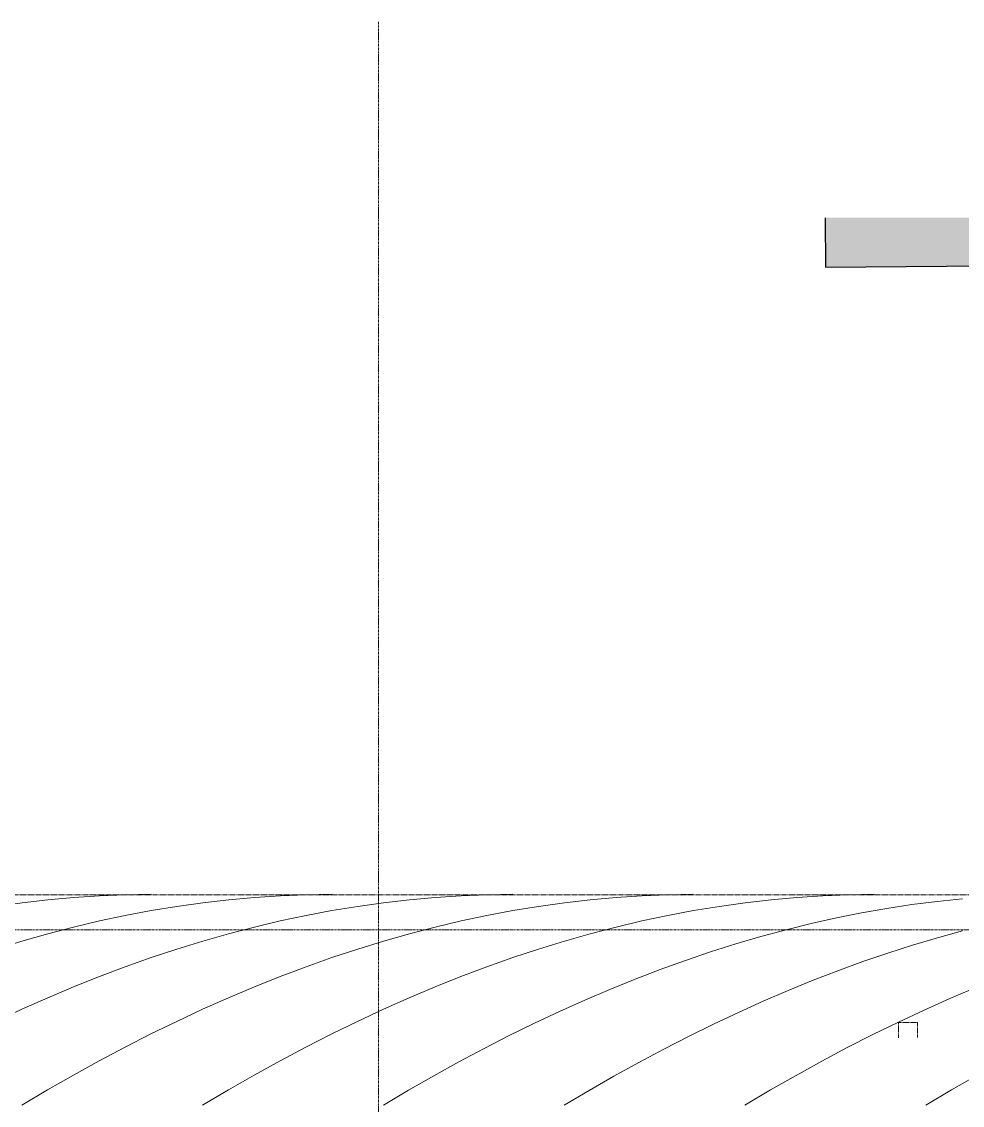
# Model space of a CAD drawing. Header units: inches. Extents: x -4124 to 1943, y 10204 to 12096.
# Drawn here: x 1040 to 1260.7, y 11719.2 to 11973.4 of the extents above; entities that cross this region are included whole.
import ezdxf

# ---------------------------------------------------------------- set-up
doc = ezdxf.new("R2010")
doc.units = ezdxf.units.IN
doc.header["$MEASUREMENT"] = 0
doc.linetypes.add('Demolished', pattern=[0.1875, 0.125, -0.0625])
doc.linetypes.add('Grid Line 1_2_', pattern=[0.875, 0.5, -0.125, 0.125, -0.125])
for name, color, linetype, lineweight in [('A-ROOF', 132, 'Demolished', 9), ('A-ROOF-PATT', 132, 'Demolished', 9), ('I-WALL', 2, 'Demolished', 9), ('S-GRID', 1, 'Continuous', 9)]:
    doc.layers.add(name, color=color, linetype=linetype, lineweight=lineweight)

# ---------------------------------------------------------------- blocks, each defined once
blk = doc.blocks.new('FP_28-DEMO PLAN - MEZZ')
at = {"layer": 'A-ROOF', "color": 10}
blk.add_line((-1585.45, 11768.64), (-3026.2, 11768.64), dxfattribs=at)
at = {"layer": 'A-ROOF-PATT', "color": 20, "linetype": 'Continuous'}
for p, q in [((-2151.42, 11765.91), (-2145.35, 11766.76)), ((-2145.35, 11766.76), (-2139.29, 11767.45)), ((-2139.29, 11767.45), (-2133.23, 11768)), ((-2133.23, 11768), (-2127.16, 11768.4)), ((-2127.16, 11768.4), (-2121.1, 11768.65)), ((-2121.1, 11768.65), (-2115.03, 11768.75)), ((-2108.99, 11765.91), (-2102.93, 11766.76)), ((-2102.93, 11766.76), (-2096.86, 11767.45)), ((-2096.86, 11767.45), (-2090.8, 11768)), ((-2090.8, 11768), (-2084.74, 11768.4)), ((-2084.74, 11768.4), (-2078.67, 11768.65)), ((-2078.67, 11768.65), (-2072.61, 11768.75)), ((-2066.56, 11765.91), (-2060.5, 11766.76)), ((-2060.5, 11766.76), (-2054.44, 11767.45)), ((-2054.44, 11767.45), (-2048.37, 11768)), ((-2048.37, 11768), (-2042.31, 11768.4)), ((-2042.31, 11768.4), (-2036.24, 11768.65)), ((-2036.24, 11768.65), (-2030.18, 11768.75)), ((-2024.14, 11765.91), (-2018.07, 11766.76)), ((-2018.07, 11766.76), (-2012.01, 11767.45)), ((-2012.01, 11767.45), (-2005.95, 11768)), ((-2005.95, 11768), (-1999.88, 11768.4)), ((-1999.88, 11768.4), (-1993.82, 11768.65)), ((-1993.82, 11768.65), (-1987.75, 11768.75)), ((-1981.71, 11765.91), (-1975.65, 11766.76)), ((-1975.65, 11766.76), (-1969.58, 11767.45)), ((-1969.58, 11767.45), (-1963.52, 11768)), ((-1963.52, 11768), (-1957.46, 11768.4)), ((-1957.46, 11768.4), (-1951.39, 11768.65)), ((-1951.39, 11768.65), (-1945.33, 11768.75)), ((-1942.42, 11765.41), (-1936.52, 11766.31)), ((-1936.52, 11766.31), (-1930.61, 11767.07)), ((-1930.61, 11767.07), (-1924.7, 11767.69)), ((-2127.18, 11762.49), (-2121.12, 11763.78)), ((-2121.12, 11763.78), (-2115.05, 11764.92)), ((-2115.05, 11764.92), (-2108.99, 11765.91)), ((-2084.76, 11762.49), (-2078.69, 11763.78)), ((-2078.69, 11763.78), (-2072.63, 11764.92)), ((-2072.63, 11764.92), (-2066.56, 11765.91)), ((-2042.33, 11762.49), (-2036.27, 11763.78)), ((-2036.27, 11763.78), (-2030.2, 11764.92)), ((-2030.2, 11764.92), (-2024.14, 11765.91)), ((-1999.9, 11762.49), (-1993.84, 11763.78)), ((-1993.84, 11763.78), (-1987.78, 11764.92)), ((-1987.78, 11764.92), (-1981.71, 11765.91)), ((-1954.24, 11763.19), (-1948.33, 11764.37)), ((-1948.33, 11764.37), (-1942.42, 11765.41)), ((-2133.25, 11761.06), (-2127.18, 11762.49)), ((-2090.82, 11761.06), (-2084.76, 11762.49)), ((-2048.39, 11761.06), (-2042.33, 11762.49)), ((-2005.97, 11761.06), (-1999.9, 11762.49)), ((-1966.05, 11760.42), (-1960.14, 11761.88)), ((-1960.14, 11761.88), (-1954.24, 11763.19)), ((-2145.37, 11757.76), (-2139.31, 11759.48)), ((-2139.31, 11759.48), (-2133.25, 11761.06)), ((-2102.95, 11757.76), (-2096.88, 11759.48)), ((-2096.88, 11759.48), (-2090.82, 11761.06)), ((-2060.52, 11757.76), (-2054.46, 11759.48)), ((-2054.46, 11759.48), (-2048.39, 11761.06)), ((-2018.09, 11757.76), (-2012.03, 11759.48)), ((-2012.03, 11759.48), (-2005.97, 11761.06)), ((-1977.87, 11757.1), (-1971.96, 11758.83)), ((-1971.96, 11758.83), (-1966.05, 11760.42)), ((-1930.54, 11758.54), (-1924.7, 11760.14)), ((-2151.44, 11755.89), (-2145.37, 11757.76)), ((-2109.01, 11755.89), (-2102.95, 11757.76)), ((-2066.59, 11755.89), (-2060.52, 11757.76)), ((-2024.16, 11755.89), (-2018.09, 11757.76)), ((-1983.77, 11755.23), (-1977.87, 11757.1)), ((-1942.22, 11754.94), (-1936.38, 11756.81)), ((-1936.38, 11756.81), (-1930.54, 11758.54)), ((-2121.14, 11751.74), (-2115.08, 11753.88)), ((-2115.08, 11753.88), (-2109.01, 11755.89)), ((-2078.71, 11751.74), (-2072.65, 11753.88)), ((-2072.65, 11753.88), (-2066.59, 11755.89)), ((-2036.29, 11751.74), (-2030.22, 11753.88)), ((-2030.22, 11753.88), (-2024.16, 11755.89)), ((-1989.68, 11753.23), (-1983.77, 11755.23)), ((-1948.06, 11752.95), (-1942.22, 11754.94)), ((-2127.2, 11749.45), (-2121.14, 11751.74)), ((-2084.78, 11749.45), (-2078.71, 11751.74)), ((-2042.35, 11749.45), (-2036.29, 11751.74)), ((-2001.49, 11748.84), (-1995.59, 11751.1)), ((-1995.59, 11751.1), (-1989.68, 11753.23)), ((-1953.9, 11750.82), (-1948.06, 11752.95)), ((-2133.27, 11747.03), (-2127.2, 11749.45)), ((-2090.84, 11747.03), (-2084.78, 11749.45)), ((-2048.41, 11747.03), (-2042.35, 11749.45)), ((-2007.4, 11746.44), (-2001.49, 11748.84)), ((-1965.58, 11746.19), (-1959.74, 11748.57)), ((-1959.74, 11748.57), (-1953.9, 11750.82)), ((-2139.33, 11744.47), (-2133.27, 11747.03)), ((-2096.9, 11744.47), (-2090.84, 11747.03)), ((-2054.48, 11744.47), (-2048.41, 11747.03)), ((-2013.31, 11743.92), (-2007.4, 11746.44)), ((-1971.42, 11743.68), (-1965.58, 11746.19)), ((-1927.67, 11744.26), (-1921.67, 11746.81)), ((-2145.39, 11741.77), (-2139.33, 11744.47)), ((-2102.97, 11741.77), (-2096.9, 11744.47)), ((-2060.54, 11741.77), (-2054.48, 11744.47)), ((-2019.21, 11741.27), (-2013.31, 11743.92)), ((-1977.26, 11741.05), (-1971.42, 11743.68)), ((-1933.68, 11741.58), (-1927.67, 11744.26)), ((-2151.46, 11738.94), (-2145.39, 11741.77)), ((-2109.03, 11738.94), (-2102.97, 11741.77)), ((-2066.61, 11738.94), (-2060.54, 11741.77)), ((-2025.12, 11738.49), (-2019.21, 11741.27)), ((-1983.1, 11738.3), (-1977.26, 11741.05)), ((-1939.68, 11738.77), (-1933.68, 11741.58)), ((-2115.1, 11735.99), (-2109.03, 11738.94)), ((-2072.67, 11735.99), (-2066.61, 11738.94)), ((-2031.03, 11735.59), (-2025.12, 11738.49)), ((-1988.94, 11735.42), (-1983.1, 11738.3)), ((-1945.69, 11735.84), (-1939.68, 11738.77)), ((-2121.16, 11732.9), (-2115.1, 11735.99)), ((-2078.73, 11732.9), (-2072.67, 11735.99)), ((-1951.69, 11732.77), (-1945.69, 11735.84)), ((-2036.93, 11732.57), (-2031.03, 11735.59)), ((-1994.78, 11732.43), (-1988.94, 11735.42)), ((-2127.22, 11729.68), (-2121.16, 11732.9)), ((-2084.8, 11729.68), (-2078.73, 11732.9)), ((-2042.84, 11729.42), (-2036.93, 11732.57)), ((-2000.62, 11729.31), (-1994.78, 11732.43)), ((-1957.7, 11729.58), (-1951.69, 11732.77)), ((-2133.29, 11726.34), (-2127.22, 11729.68)), ((-2090.86, 11726.34), (-2084.8, 11729.68)), ((-2048.75, 11726.16), (-2042.84, 11729.42)), ((-2006.46, 11726.08), (-2000.62, 11729.31)), ((-1963.7, 11726.27), (-1957.7, 11729.58)), ((-2139.35, 11722.87), (-2133.29, 11726.34)), ((-2096.93, 11722.87), (-2090.86, 11726.34)), ((-2054.66, 11722.78), (-2048.75, 11726.16)), ((-2012.3, 11722.74), (-2006.46, 11726.08)), ((-1969.71, 11722.84), (-1963.7, 11726.27)), ((-1927.28, 11722.84), (-1921.27, 11726.27)), ((-2145.42, 11719.28), (-2139.35, 11722.87)), ((-2102.99, 11719.28), (-2096.93, 11722.87)), ((-2060.56, 11719.28), (-2054.66, 11722.78)), ((-2018.14, 11719.28), (-2012.3, 11722.74)), ((-1975.71, 11719.28), (-1969.71, 11722.84)), ((-1933.28, 11719.28), (-1927.28, 11722.84))]:
    blk.add_line(p, q, dxfattribs=at)
blk = doc.blocks.new('Walls 1 - Walls 1-1277454-DEMO PLAN - MEZZ')
at = {"layer": 'A-ROOF', "linetype": 'Continuous'}
blk.add_hatch(color=161, dxfattribs=at).paths.add_polyline_path([(-1448.44, 10380.08), (-1448.44, 11927.42), (-1956.88, 11927.42), (-1956.83, 11915.82), (-1585.45, 11918.85), (-1585.45, 11774.15), (-1577.83, 11774.15), (-1577.83, 10643.01), (-1938.58, 10642.37), (-1938.58, 10381.41), (-1577.83, 10380.43)], flags=0)
at = {"layer": 'A-ROOF', "linetype": 'Continuous', "lineweight": 25}
for p, q in [((-1956.88, 11927.42), (-1956.83, 11915.82)), ((-1956.83, 11915.82), (-1585.45, 11918.85))]:
    blk.add_line(p, q, dxfattribs=at)

msp = doc.modelspace()

# ---------------------------------------------------------------- hatches: boundary and pattern name
at = {"layer": 'I-WALL'}
h = msp.add_hatch(dxfattribs=at)
h.set_pattern_fill('FP_24', color=20, style=0, pattern_type=2)
h.set_pattern_definition([(45, (3185.41, 0), (-21.2132, 21.2132), [])])
h.paths.add_polyline_path([(1250.21, 11735.09), (1250.21, 11738.65), (1245.71, 11738.65), (1245.71, 11735.09)], flags=0)

# ---------------------------------------------------------------- linework, layer by layer
at = {"layer": 'I-WALL', "color": 10}
for p, q in [((1245.71, 11735.09), (1245.71, 11738.65)), ((1250.21, 11738.65), (1245.71, 11738.65)), ((1250.21, 11738.65), (1250.21, 11735.09))]:
    msp.add_line(p, q, dxfattribs=at)
at = {"layer": 'S-GRID', "linetype": 'Grid Line 1_2_'}
for p, q in [((1123.71, 11973.42), (1123.71, 10769.7)), ((1822.61, 11760.4), (-728.77, 11760.4))]:
    msp.add_line(p, q, dxfattribs=at)

# ---------------------------------------------------------------- block references
at = {"layer": 'A-ROOF', "linetype": 'Continuous'}
msp.add_blockref('Walls 1 - Walls 1-1277454-DEMO PLAN - MEZZ', (3185.41, 0), dxfattribs=at)
at = {"layer": 'A-ROOF', "color": 10}
msp.add_blockref('FP_28-DEMO PLAN - MEZZ', (3185.41, 0), dxfattribs=at)

doc.saveas('drawing.dxf')
